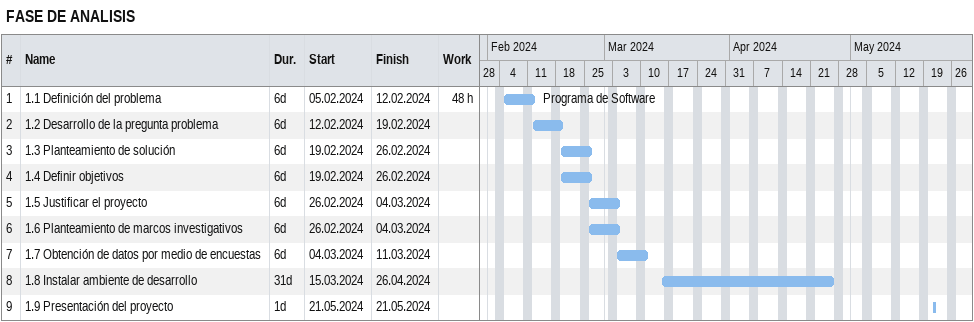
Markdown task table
FASE DE ANALISIS

| ID | Task | Duration | Start | Finish | Resources | Work (h) |
|---|---|---|---|---|---|---|
| 1 | 1.1 Definición del problema | 6d | 2024-02-05 | 2024-02-12 | Programa de Software | 48 |
| 2 | 1.2 Desarrollo de la pregunta problema | 6d | 2024-02-12 | 2024-02-19 |  |  |
| 3 | 1.3 Planteamiento de solución | 6d | 2024-02-19 | 2024-02-26 |  |  |
| 4 | 1.4 Definir objetivos | 6d | 2024-02-19 | 2024-02-26 |  |  |
| 5 | 1.5 Justificar el proyecto | 6d | 2024-02-26 | 2024-03-04 |  |  |
| 6 | 1.6 Planteamiento de marcos investigativos | 6d | 2024-02-26 | 2024-03-04 |  |  |
| 7 | 1.7 Obtención de datos por medio de encuestas | 6d | 2024-03-04 | 2024-03-11 |  |  |
| 8 | 1.8 Instalar ambiente de desarrollo | 31d | 2024-03-15 | 2024-04-26 |  |  |
| 9 | 1.9 Presentación del proyecto | 1d | 2024-05-21 | 2024-05-21 |  |  |
